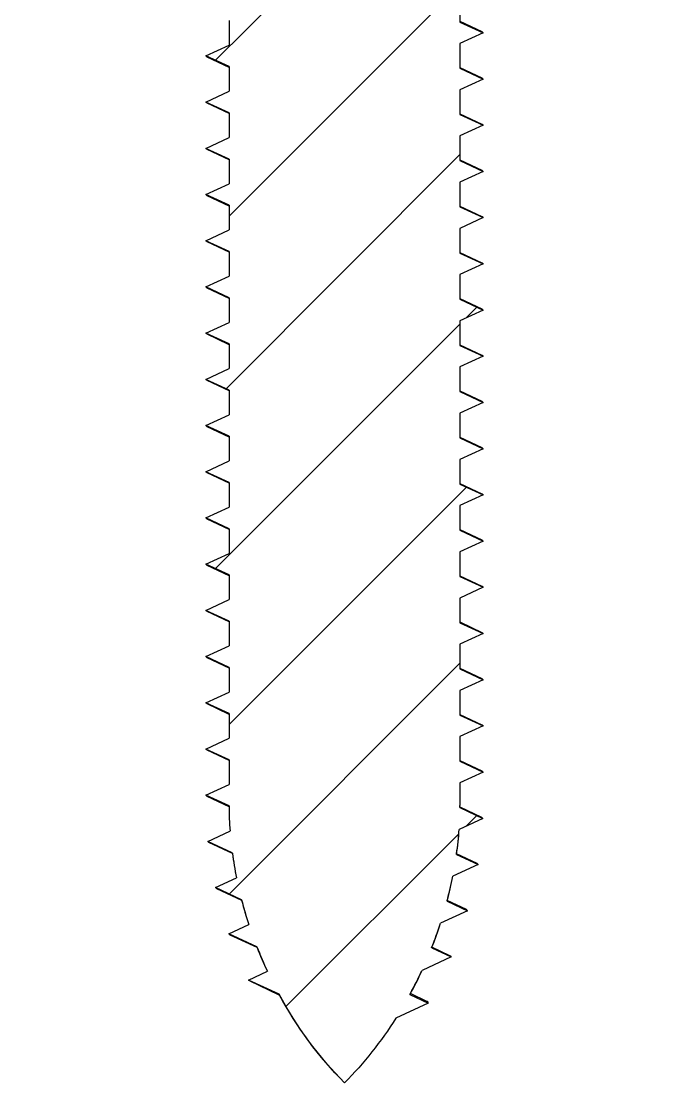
# Model space of a CAD drawing. Header units: millimetres. Extents: x 1396 to 1781, y -411 to -144.
# Drawn here: x 1575.36 to 1582.36, y -301.54 to -290.05 of the extents above; entities that cross this region are included whole.
import ezdxf

# ---------------------------------------------------------------- set-up
doc = ezdxf.new("R2010")
doc.units = ezdxf.units.MM

msp = doc.modelspace()

# ---------------------------------------------------------------- hatches: boundary and pattern name
at = {"linetype": 'Continuous'}
h = msp.add_hatch(dxfattribs=at)
h.set_pattern_fill('DEFAULT__2', color=2, scale=1.296802, angle=45, style=0, pattern_type=0)
h.set_pattern_definition([(45, (1419.9685, -387.4478), (-0.916978, 0.916978), [])])
edge = h.paths.add_edge_path()
edge.add_line((1582.262, -281.636), (1580.28, -281.636))
edge.add_line((1580.28, -281.636), (1580.362, -281.675))
edge.add_line((1580.362, -281.675), (1580.112, -281.791))
edge.add_line((1580.112, -281.791), (1580.112, -282.058))
edge.add_line((1580.112, -282.058), (1580.362, -282.175))
edge.add_line((1580.362, -282.175), (1580.112, -282.291))
edge.add_line((1580.112, -282.291), (1580.112, -282.558))
edge.add_line((1580.112, -282.558), (1580.362, -282.675))
edge.add_line((1580.362, -282.675), (1580.112, -282.791))
edge.add_line((1580.112, -282.791), (1580.112, -283.058))
edge.add_line((1580.112, -283.058), (1580.362, -283.175))
edge.add_line((1580.362, -283.175), (1580.112, -283.291))
edge.add_line((1580.112, -283.291), (1580.112, -283.558))
edge.add_line((1580.112, -283.558), (1580.362, -283.675))
edge.add_line((1580.362, -283.675), (1580.112, -283.791))
edge.add_line((1580.112, -283.791), (1580.112, -284.058))
edge.add_line((1580.112, -284.058), (1580.362, -284.175))
edge.add_line((1580.362, -284.175), (1580.112, -284.291))
edge.add_line((1580.112, -284.291), (1580.112, -284.558))
edge.add_line((1580.112, -284.558), (1580.362, -284.675))
edge.add_line((1580.362, -284.675), (1580.112, -284.791))
edge.add_line((1580.112, -284.791), (1580.112, -285.058))
edge.add_line((1580.112, -285.058), (1580.362, -285.175))
edge.add_line((1580.362, -285.175), (1580.112, -285.291))
edge.add_line((1580.112, -285.291), (1580.112, -285.558))
edge.add_line((1580.112, -285.558), (1580.362, -285.675))
edge.add_line((1580.362, -285.675), (1580.112, -285.791))
edge.add_line((1580.112, -285.791), (1580.112, -286.058))
edge.add_line((1580.112, -286.058), (1580.362, -286.175))
edge.add_line((1580.362, -286.175), (1580.112, -286.291))
edge.add_line((1580.112, -286.291), (1580.112, -286.558))
edge.add_line((1580.112, -286.558), (1580.362, -286.675))
edge.add_line((1580.362, -286.675), (1580.112, -286.791))
edge.add_line((1580.112, -286.791), (1580.112, -287.058))
edge.add_line((1580.112, -287.058), (1580.362, -287.175))
edge.add_line((1580.362, -287.175), (1580.112, -287.291))
edge.add_line((1580.112, -287.291), (1580.112, -287.558))
edge.add_line((1580.112, -287.558), (1580.362, -287.675))
edge.add_line((1580.362, -287.675), (1580.112, -287.791))
edge.add_line((1580.112, -287.791), (1580.112, -288.058))
edge.add_line((1580.112, -288.058), (1580.362, -288.175))
edge.add_line((1580.362, -288.175), (1580.112, -288.291))
edge.add_line((1580.112, -288.291), (1580.112, -288.558))
edge.add_line((1580.112, -288.558), (1580.362, -288.675))
edge.add_line((1580.362, -288.675), (1580.112, -288.791))
edge.add_line((1580.112, -288.791), (1580.112, -289.058))
edge.add_line((1580.112, -289.058), (1580.362, -289.175))
edge.add_line((1580.362, -289.175), (1580.112, -289.291))
edge.add_line((1580.112, -289.291), (1580.112, -289.558))
edge.add_line((1580.112, -289.558), (1580.362, -289.675))
edge.add_line((1580.362, -289.675), (1580.112, -289.791))
edge.add_line((1580.112, -289.791), (1580.112, -290.058))
edge.add_line((1580.112, -290.058), (1580.362, -290.175))
edge.add_line((1580.362, -290.175), (1580.112, -290.291))
edge.add_line((1580.112, -290.291), (1580.112, -290.558))
edge.add_line((1580.112, -290.558), (1580.362, -290.675))
edge.add_line((1580.362, -290.675), (1580.112, -290.791))
edge.add_line((1580.112, -290.791), (1580.112, -291.058))
edge.add_line((1580.112, -291.058), (1580.362, -291.175))
edge.add_line((1580.362, -291.175), (1580.112, -291.291))
edge.add_line((1580.112, -291.291), (1580.112, -291.558))
edge.add_line((1580.112, -291.558), (1580.362, -291.675))
edge.add_line((1580.362, -291.675), (1580.112, -291.791))
edge.add_line((1580.112, -291.791), (1580.112, -292.058))
edge.add_line((1580.112, -292.058), (1580.362, -292.175))
edge.add_line((1580.362, -292.175), (1580.112, -292.291))
edge.add_line((1580.112, -292.291), (1580.112, -292.558))
edge.add_line((1580.112, -292.558), (1580.362, -292.675))
edge.add_line((1580.362, -292.675), (1580.112, -292.791))
edge.add_line((1580.112, -292.791), (1580.112, -293.058))
edge.add_line((1580.112, -293.058), (1580.362, -293.175))
edge.add_line((1580.362, -293.175), (1580.112, -293.291))
edge.add_line((1580.112, -293.291), (1580.112, -293.558))
edge.add_line((1580.112, -293.558), (1580.362, -293.675))
edge.add_line((1580.362, -293.675), (1580.112, -293.791))
edge.add_line((1580.112, -293.791), (1580.112, -294.058))
edge.add_line((1580.112, -294.058), (1580.362, -294.175))
edge.add_line((1580.362, -294.175), (1580.112, -294.291))
edge.add_line((1580.112, -294.291), (1580.112, -294.558))
edge.add_line((1580.112, -294.558), (1580.362, -294.675))
edge.add_line((1580.362, -294.675), (1580.112, -294.791))
edge.add_line((1580.112, -294.791), (1580.112, -295.058))
edge.add_line((1580.112, -295.058), (1580.362, -295.175))
edge.add_line((1580.362, -295.175), (1580.112, -295.291))
edge.add_line((1580.112, -295.291), (1580.112, -295.558))
edge.add_line((1580.112, -295.558), (1580.362, -295.675))
edge.add_line((1580.362, -295.675), (1580.112, -295.791))
edge.add_line((1580.112, -295.791), (1580.112, -296.058))
edge.add_line((1580.112, -296.058), (1580.362, -296.175))
edge.add_line((1580.362, -296.175), (1580.112, -296.291))
edge.add_line((1580.112, -296.291), (1580.112, -296.558))
edge.add_line((1580.112, -296.558), (1580.362, -296.675))
edge.add_line((1580.362, -296.675), (1580.112, -296.791))
edge.add_line((1580.112, -296.791), (1580.112, -297.058))
edge.add_line((1580.112, -297.058), (1580.362, -297.175))
edge.add_line((1580.362, -297.175), (1580.112, -297.291))
edge.add_line((1580.112, -297.291), (1580.112, -297.558))
edge.add_line((1580.112, -297.558), (1580.362, -297.675))
edge.add_line((1580.362, -297.675), (1580.112, -297.791))
edge.add_line((1580.112, -297.791), (1580.112, -298.058))
edge.add_line((1580.112, -298.058), (1580.362, -298.175))
edge.add_line((1580.362, -298.175), (1580.112, -298.291))
edge.add_line((1580.112, -298.291), (1580.112, -298.536))
edge.add_arc((1576.464, -298.536), 3.648, 359.6413, 359.9998)
edge.add_line((1580.112, -298.559), (1580.359, -298.675))
edge.add_line((1580.359, -298.675), (1580.103, -298.794))
edge.add_arc((1576.14, -298.52), 3.973, 352.1025, 356.0377)
edge.add_line((1580.075, -299.066), (1580.309, -299.175))
edge.add_line((1580.309, -299.175), (1580.035, -299.302))
edge.add_arc((1575.785, -298.461), 4.332, 345.1526, 348.8068)
edge.add_line((1579.973, -299.571), (1580.194, -299.675))
edge.add_line((1580.194, -299.675), (1579.902, -299.811))
edge.add_arc((1575.581, -298.403), 4.544, 338.3864, 341.9517)
edge.add_line((1579.806, -300.077), (1580.016, -300.175))
edge.add_line((1580.016, -300.175), (1579.701, -300.322))
edge.add_arc((1575.576, -298.403), 4.55, 331.3781, 335.0545)
edge.add_line((1579.569, -300.582), (1579.768, -300.675))
edge.add_line((1579.768, -300.675), (1579.419, -300.837))
edge.add_spline(control_points=[(1579.419, -300.837), (1579.257, -301.093), (1579.07, -301.329), (1578.862, -301.536)], knot_values=[0, 0, 0, 0, 1, 1, 1, 1], degree=3, periodic=0)
edge.add_spline(control_points=[(1578.862, -301.536), (1578.586, -301.26), (1578.346, -300.934), (1578.153, -300.579)], knot_values=[0, 0, 0, 0, 1, 1, 1, 1], degree=3, periodic=0)
edge.add_line((1578.153, -300.579), (1577.822, -300.425))
edge.add_line((1577.822, -300.425), (1578.027, -300.329))
edge.add_arc((1582.172, -298.391), 4.576, 201.4632, 205.0563)
edge.add_line((1577.913, -300.066), (1577.611, -299.925))
edge.add_line((1577.611, -299.925), (1577.826, -299.824))
edge.add_arc((1582.063, -298.429), 4.461, 194.6431, 198.2289)
edge.add_line((1577.747, -299.556), (1577.465, -299.425))
edge.add_line((1577.465, -299.425), (1577.692, -299.319))
edge.add_arc((1581.776, -298.494), 4.166, 187.6488, 191.4188)
edge.add_line((1577.647, -299.048), (1577.382, -298.925))
edge.add_line((1577.382, -298.925), (1577.622, -298.812))
edge.add_arc((1581.372, -298.535), 3.76, 180.0982, 184.2361)
edge.add_line((1577.612, -298.541), (1577.362, -298.425))
edge.add_line((1577.362, -298.425), (1577.612, -298.308))
edge.add_line((1577.612, -298.041), (1577.612, -298.308))
edge.add_line((1577.612, -298.041), (1577.362, -297.925))
edge.add_line((1577.362, -297.925), (1577.612, -297.808))
edge.add_line((1577.612, -297.541), (1577.612, -297.808))
edge.add_line((1577.612, -297.541), (1577.362, -297.425))
edge.add_line((1577.362, -297.425), (1577.612, -297.308))
edge.add_line((1577.612, -297.041), (1577.612, -297.308))
edge.add_line((1577.612, -297.041), (1577.362, -296.925))
edge.add_line((1577.362, -296.925), (1577.612, -296.808))
edge.add_line((1577.612, -296.541), (1577.612, -296.808))
edge.add_line((1577.612, -296.541), (1577.362, -296.425))
edge.add_line((1577.362, -296.425), (1577.612, -296.308))
edge.add_line((1577.612, -296.041), (1577.612, -296.308))
edge.add_line((1577.612, -296.041), (1577.362, -295.925))
edge.add_line((1577.362, -295.925), (1577.612, -295.808))
edge.add_line((1577.612, -295.541), (1577.612, -295.808))
edge.add_line((1577.612, -295.541), (1577.362, -295.425))
edge.add_line((1577.362, -295.425), (1577.612, -295.308))
edge.add_line((1577.612, -295.041), (1577.612, -295.308))
edge.add_line((1577.612, -295.041), (1577.362, -294.925))
edge.add_line((1577.362, -294.925), (1577.612, -294.808))
edge.add_line((1577.612, -294.541), (1577.612, -294.808))
edge.add_line((1577.612, -294.541), (1577.362, -294.425))
edge.add_line((1577.362, -294.425), (1577.612, -294.308))
edge.add_line((1577.612, -294.041), (1577.612, -294.308))
edge.add_line((1577.612, -294.041), (1577.362, -293.925))
edge.add_line((1577.362, -293.925), (1577.612, -293.808))
edge.add_line((1577.612, -293.541), (1577.612, -293.808))
edge.add_line((1577.612, -293.541), (1577.362, -293.425))
edge.add_line((1577.362, -293.425), (1577.612, -293.308))
edge.add_line((1577.612, -293.041), (1577.612, -293.308))
edge.add_line((1577.612, -293.041), (1577.362, -292.925))
edge.add_line((1577.362, -292.925), (1577.612, -292.808))
edge.add_line((1577.612, -292.541), (1577.612, -292.808))
edge.add_line((1577.612, -292.541), (1577.362, -292.425))
edge.add_line((1577.362, -292.425), (1577.612, -292.308))
edge.add_line((1577.612, -292.041), (1577.612, -292.308))
edge.add_line((1577.612, -292.041), (1577.362, -291.925))
edge.add_line((1577.362, -291.925), (1577.612, -291.808))
edge.add_line((1577.612, -291.541), (1577.612, -291.808))
edge.add_line((1577.612, -291.541), (1577.362, -291.425))
edge.add_line((1577.362, -291.425), (1577.612, -291.308))
edge.add_line((1577.612, -291.041), (1577.612, -291.308))
edge.add_line((1577.612, -291.041), (1577.362, -290.925))
edge.add_line((1577.362, -290.925), (1577.612, -290.808))
edge.add_line((1577.612, -290.541), (1577.612, -290.808))
edge.add_line((1577.612, -290.541), (1577.362, -290.425))
edge.add_line((1577.362, -290.425), (1577.612, -290.308))
edge.add_line((1577.612, -290.041), (1577.612, -290.308))
edge.add_line((1577.612, -290.041), (1577.362, -289.925))
edge.add_line((1577.362, -289.925), (1577.612, -289.808))
edge.add_line((1577.612, -289.541), (1577.612, -289.808))
edge.add_line((1577.612, -289.541), (1577.362, -289.425))
edge.add_line((1577.362, -289.425), (1577.612, -289.308))
edge.add_line((1577.612, -289.041), (1577.612, -289.308))
edge.add_line((1577.612, -289.041), (1577.362, -288.925))
edge.add_line((1577.362, -288.925), (1577.612, -288.808))
edge.add_line((1577.612, -288.541), (1577.612, -288.808))
edge.add_line((1577.612, -288.541), (1577.362, -288.425))
edge.add_line((1577.362, -288.425), (1577.612, -288.308))
edge.add_line((1577.612, -288.041), (1577.612, -288.308))
edge.add_line((1577.612, -288.041), (1577.362, -287.925))
edge.add_line((1577.362, -287.925), (1577.612, -287.808))
edge.add_line((1577.612, -287.541), (1577.612, -287.808))
edge.add_line((1577.612, -287.541), (1577.362, -287.425))
edge.add_line((1577.362, -287.425), (1577.612, -287.308))
edge.add_line((1577.612, -287.041), (1577.612, -287.308))
edge.add_line((1577.612, -287.041), (1577.362, -286.925))
edge.add_line((1577.362, -286.925), (1577.612, -286.808))
edge.add_line((1577.612, -286.541), (1577.612, -286.808))
edge.add_line((1577.612, -286.541), (1577.362, -286.425))
edge.add_line((1577.362, -286.425), (1577.612, -286.308))
edge.add_line((1577.612, -286.041), (1577.612, -286.308))
edge.add_line((1577.612, -286.041), (1577.362, -285.925))
edge.add_line((1577.362, -285.925), (1577.612, -285.808))
edge.add_line((1577.612, -285.541), (1577.612, -285.808))
edge.add_line((1577.612, -285.541), (1577.362, -285.425))
edge.add_line((1577.362, -285.425), (1577.612, -285.308))
edge.add_line((1577.612, -285.041), (1577.612, -285.308))
edge.add_line((1577.612, -285.041), (1577.362, -284.925))
edge.add_line((1577.362, -284.925), (1577.612, -284.808))
edge.add_line((1577.612, -284.541), (1577.612, -284.808))
edge.add_line((1577.612, -284.541), (1577.362, -284.425))
edge.add_line((1577.362, -284.425), (1577.612, -284.308))
edge.add_line((1577.612, -284.041), (1577.612, -284.308))
edge.add_line((1577.612, -284.041), (1577.362, -283.925))
edge.add_line((1577.362, -283.925), (1577.612, -283.808))
edge.add_line((1577.612, -283.541), (1577.612, -283.808))
edge.add_line((1577.612, -283.541), (1577.362, -283.425))
edge.add_line((1577.362, -283.425), (1577.612, -283.308))
edge.add_line((1577.612, -283.041), (1577.612, -283.308))
edge.add_line((1577.612, -283.041), (1577.362, -282.925))
edge.add_line((1577.362, -282.925), (1577.612, -282.808))
edge.add_line((1577.612, -282.541), (1577.612, -282.808))
edge.add_line((1577.612, -282.541), (1577.362, -282.425))
edge.add_line((1577.362, -282.425), (1577.612, -282.308))
edge.add_line((1577.612, -282.041), (1577.612, -282.308))
edge.add_line((1577.612, -282.041), (1577.362, -281.925))
edge.add_line((1577.362, -281.925), (1577.612, -281.808))
edge.add_line((1577.612, -281.636), (1577.612, -281.808))
edge.add_line((1577.612, -281.636), (1575.462, -281.636))
edge.add_spline(control_points=[(1575.362, -281.536), (1575.362, -281.595), (1575.403, -281.636), (1575.462, -281.636)], knot_values=[0, 0, 0, 0, 1, 1, 1, 1], weights=[1, 0.804738, 0.804738, 1], degree=3, periodic=0)
edge.add_line((1575.362, -281.236), (1575.362, -281.536))
edge.add_spline(control_points=[(1575.462, -281.136), (1575.403, -281.136), (1575.362, -281.178), (1575.362, -281.236)], knot_values=[0, 0, 0, 0, 1, 1, 1, 1], weights=[1, 0.804738, 0.804738, 1], degree=3, periodic=0)
edge.add_line((1576.09, -281.136), (1575.462, -281.136))
edge.add_spline(control_points=[(1576.09, -281.136), (1576.168, -281.136), (1576.24, -281.108), (1576.296, -281.055)], knot_values=[0, 0, 0, 0, 1, 1, 1, 1], weights=[1, 0.952986, 0.952986, 1], degree=3, periodic=0)
edge.add_spline(control_points=[(1576.501, -280.875), (1576.43, -280.933), (1576.362, -280.992), (1576.296, -281.055)], knot_values=[0, 0, 0, 0, 1, 1, 1, 1], weights=[1, 0.999558, 0.999558, 1], degree=3, periodic=0)
edge.add_spline(control_points=[(1576.501, -280.875), (1577.248, -281.192), (1578.101, -281.336), (1578.861, -281.336)], knot_values=[0, 0, 0, 0, 1, 1, 1, 1], degree=3, periodic=0)
edge.add_spline(control_points=[(1578.863, -281.336), (1579.623, -281.336), (1580.476, -281.192), (1581.223, -280.875)], knot_values=[0, 0, 0, 0, 1, 1, 1, 1], degree=3, periodic=0)
edge.add_spline(control_points=[(1581.223, -280.875), (1581.293, -280.933), (1581.362, -280.992), (1581.428, -281.055)], knot_values=[0, 0, 0, 0, 1, 1, 1, 1], weights=[1, 0.999558, 0.999558, 1], degree=3, periodic=0)
edge.add_spline(control_points=[(1581.634, -281.136), (1581.556, -281.136), (1581.484, -281.108), (1581.428, -281.055)], knot_values=[0, 0, 0, 0, 1, 1, 1, 1], weights=[1, 0.952986, 0.952986, 1], degree=3, periodic=0)
edge.add_line((1582.262, -281.136), (1581.634, -281.136))
edge.add_spline(control_points=[(1582.262, -281.136), (1582.32, -281.136), (1582.362, -281.178), (1582.362, -281.236)], knot_values=[0, 0, 0, 0, 1, 1, 1, 1], weights=[1, 0.804738, 0.804738, 1], degree=3, periodic=0)
edge.add_line((1582.362, -281.236), (1582.362, -281.536))
edge.add_spline(control_points=[(1582.362, -281.536), (1582.362, -281.595), (1582.32, -281.636), (1582.262, -281.636)], knot_values=[0, 0, 0, 0, 1, 1, 1, 1], weights=[1, 0.804738, 0.804738, 1], degree=3, periodic=0)

# ---------------------------------------------------------------- linework, layer by layer
at = {"color": 7, "linetype": 'Continuous'}
for p, q in [((1580.112, -289.791), (1580.112, -290.058)), ((1580.112, -289.791), (1580.112, -290.058)), ((1577.612, -290.041), (1577.612, -290.308)), ((1577.612, -290.041), (1577.612, -290.308)), ((1580.112, -290.058), (1580.362, -290.175)), ((1580.112, -290.058), (1580.362, -290.175)), ((1580.352, -290.166), (1580.114, -290.054)), ((1580.362, -290.175), (1580.112, -290.291)), ((1580.362, -290.175), (1580.112, -290.291)), ((1580.362, -290.175), (1580.352, -290.166)), ((1577.362, -290.425), (1577.612, -290.308)), ((1577.362, -290.425), (1577.612, -290.308)), ((1580.112, -290.291), (1580.112, -290.558)), ((1580.112, -290.291), (1580.112, -290.558)), ((1577.372, -290.434), (1577.362, -290.425)), ((1577.612, -290.541), (1577.362, -290.425)), ((1577.612, -290.541), (1577.362, -290.425)), ((1577.372, -290.434), (1577.61, -290.546)), ((1577.612, -290.541), (1577.612, -290.808)), ((1577.612, -290.541), (1577.612, -290.808)), ((1580.112, -290.558), (1580.362, -290.675)), ((1580.112, -290.558), (1580.362, -290.675)), ((1580.352, -290.666), (1580.114, -290.554)), ((1580.362, -290.675), (1580.112, -290.791)), ((1580.362, -290.675), (1580.112, -290.791)), ((1580.362, -290.675), (1580.352, -290.666)), ((1577.362, -290.925), (1577.612, -290.808)), ((1577.362, -290.925), (1577.612, -290.808)), ((1580.112, -290.791), (1580.112, -291.058)), ((1580.112, -290.791), (1580.112, -291.058)), ((1577.372, -290.934), (1577.362, -290.925)), ((1577.612, -291.041), (1577.362, -290.925)), ((1577.612, -291.041), (1577.362, -290.925)), ((1577.372, -290.934), (1577.61, -291.046)), ((1577.612, -291.041), (1577.612, -291.308)), ((1577.612, -291.041), (1577.612, -291.308)), ((1580.112, -291.058), (1580.362, -291.175)), ((1580.112, -291.058), (1580.362, -291.175)), ((1580.352, -291.166), (1580.114, -291.054)), ((1580.362, -291.175), (1580.112, -291.291)), ((1580.362, -291.175), (1580.112, -291.291)), ((1580.362, -291.175), (1580.352, -291.166)), ((1580.112, -291.291), (1580.112, -291.558)), ((1580.112, -291.291), (1580.112, -291.558)), ((1577.362, -291.425), (1577.612, -291.308)), ((1577.362, -291.425), (1577.612, -291.308)), ((1577.372, -291.434), (1577.362, -291.425)), ((1577.612, -291.541), (1577.362, -291.425)), ((1577.612, -291.541), (1577.362, -291.425)), ((1577.372, -291.434), (1577.61, -291.546)), ((1577.612, -291.541), (1577.612, -291.808)), ((1577.612, -291.541), (1577.612, -291.808)), ((1580.112, -291.558), (1580.362, -291.675)), ((1580.112, -291.558), (1580.362, -291.675)), ((1580.352, -291.666), (1580.114, -291.554)), ((1580.362, -291.675), (1580.112, -291.791)), ((1580.362, -291.675), (1580.112, -291.791)), ((1580.362, -291.675), (1580.352, -291.666)), ((1577.362, -291.925), (1577.612, -291.808)), ((1577.362, -291.925), (1577.612, -291.808)), ((1580.112, -291.791), (1580.112, -292.058)), ((1580.112, -291.791), (1580.112, -292.058)), ((1577.372, -291.934), (1577.362, -291.925)), ((1577.612, -292.041), (1577.362, -291.925)), ((1577.612, -292.041), (1577.362, -291.925)), ((1577.372, -291.934), (1577.61, -292.046)), ((1577.612, -292.041), (1577.612, -292.308)), ((1577.612, -292.041), (1577.612, -292.308)), ((1580.112, -292.058), (1580.362, -292.175)), ((1580.112, -292.058), (1580.362, -292.175)), ((1580.352, -292.166), (1580.114, -292.054)), ((1580.362, -292.175), (1580.112, -292.291)), ((1580.362, -292.175), (1580.112, -292.291)), ((1580.362, -292.175), (1580.352, -292.166)), ((1577.362, -292.425), (1577.612, -292.308)), ((1577.362, -292.425), (1577.612, -292.308)), ((1580.112, -292.291), (1580.112, -292.558)), ((1580.112, -292.291), (1580.112, -292.558)), ((1577.372, -292.434), (1577.362, -292.425)), ((1577.612, -292.541), (1577.362, -292.425)), ((1577.612, -292.541), (1577.362, -292.425)), ((1577.372, -292.434), (1577.61, -292.546)), ((1577.612, -292.541), (1577.612, -292.808)), ((1577.612, -292.541), (1577.612, -292.808)), ((1580.112, -292.558), (1580.362, -292.675)), ((1580.112, -292.558), (1580.362, -292.675)), ((1580.352, -292.666), (1580.114, -292.554)), ((1580.362, -292.675), (1580.112, -292.791)), ((1580.362, -292.675), (1580.112, -292.791)), ((1580.362, -292.675), (1580.352, -292.666)), ((1580.112, -292.791), (1580.112, -293.058)), ((1580.112, -292.791), (1580.112, -293.058)), ((1577.362, -292.925), (1577.612, -292.808)), ((1577.362, -292.925), (1577.612, -292.808)), ((1577.372, -292.934), (1577.362, -292.925)), ((1577.612, -293.041), (1577.362, -292.925)), ((1577.612, -293.041), (1577.362, -292.925)), ((1577.372, -292.934), (1577.61, -293.046)), ((1577.612, -293.041), (1577.612, -293.308)), ((1577.612, -293.041), (1577.612, -293.308)), ((1580.112, -293.058), (1580.362, -293.175)), ((1580.112, -293.058), (1580.362, -293.175)), ((1580.352, -293.166), (1580.114, -293.054)), ((1580.362, -293.175), (1580.112, -293.291)), ((1580.362, -293.175), (1580.112, -293.291)), ((1580.362, -293.175), (1580.352, -293.166)), ((1577.362, -293.425), (1577.612, -293.308)), ((1577.362, -293.425), (1577.612, -293.308)), ((1580.112, -293.291), (1580.112, -293.558)), ((1580.112, -293.291), (1580.112, -293.558)), ((1577.372, -293.434), (1577.362, -293.425)), ((1577.612, -293.541), (1577.362, -293.425)), ((1577.612, -293.541), (1577.362, -293.425)), ((1577.372, -293.434), (1577.61, -293.546)), ((1577.612, -293.541), (1577.612, -293.808)), ((1577.612, -293.541), (1577.612, -293.808)), ((1580.112, -293.558), (1580.362, -293.675)), ((1580.112, -293.558), (1580.362, -293.675)), ((1580.352, -293.666), (1580.114, -293.554)), ((1580.362, -293.675), (1580.112, -293.791)), ((1580.362, -293.675), (1580.112, -293.791)), ((1580.362, -293.675), (1580.352, -293.666)), ((1577.362, -293.925), (1577.612, -293.808)), ((1577.362, -293.925), (1577.612, -293.808)), ((1580.112, -293.791), (1580.112, -294.058)), ((1580.112, -293.791), (1580.112, -294.058)), ((1577.372, -293.934), (1577.362, -293.925)), ((1577.612, -294.041), (1577.362, -293.925)), ((1577.612, -294.041), (1577.362, -293.925)), ((1577.372, -293.934), (1577.61, -294.046)), ((1577.612, -294.041), (1577.612, -294.308)), ((1577.612, -294.041), (1577.612, -294.308)), ((1580.112, -294.058), (1580.362, -294.175)), ((1580.112, -294.058), (1580.362, -294.175)), ((1580.352, -294.166), (1580.114, -294.054)), ((1580.362, -294.175), (1580.112, -294.291)), ((1580.362, -294.175), (1580.112, -294.291)), ((1580.362, -294.175), (1580.352, -294.166)), ((1577.362, -294.425), (1577.612, -294.308)), ((1577.362, -294.425), (1577.612, -294.308)), ((1580.112, -294.291), (1580.112, -294.558)), ((1580.112, -294.291), (1580.112, -294.558)), ((1577.372, -294.434), (1577.362, -294.425)), ((1577.612, -294.541), (1577.362, -294.425)), ((1577.612, -294.541), (1577.362, -294.425)), ((1577.372, -294.434), (1577.61, -294.546)), ((1577.612, -294.541), (1577.612, -294.808)), ((1577.612, -294.541), (1577.612, -294.808)), ((1580.112, -294.558), (1580.362, -294.675)), ((1580.112, -294.558), (1580.362, -294.675)), ((1580.352, -294.666), (1580.114, -294.554)), ((1580.362, -294.675), (1580.112, -294.791)), ((1580.362, -294.675), (1580.112, -294.791)), ((1580.362, -294.675), (1580.352, -294.666)), ((1577.362, -294.925), (1577.612, -294.808)), ((1577.362, -294.925), (1577.612, -294.808)), ((1580.112, -294.791), (1580.112, -295.058)), ((1580.112, -294.791), (1580.112, -295.058)), ((1577.372, -294.934), (1577.362, -294.925)), ((1577.612, -295.041), (1577.362, -294.925)), ((1577.612, -295.041), (1577.362, -294.925)), ((1577.372, -294.934), (1577.61, -295.046)), ((1577.612, -295.041), (1577.612, -295.308)), ((1577.612, -295.041), (1577.612, -295.308)), ((1580.112, -295.058), (1580.362, -295.175)), ((1580.112, -295.058), (1580.362, -295.175)), ((1580.352, -295.166), (1580.114, -295.054)), ((1580.362, -295.175), (1580.112, -295.291)), ((1580.362, -295.175), (1580.112, -295.291)), ((1580.362, -295.175), (1580.352, -295.166)), ((1577.362, -295.425), (1577.612, -295.308)), ((1577.362, -295.425), (1577.612, -295.308)), ((1580.112, -295.291), (1580.112, -295.558)), ((1580.112, -295.291), (1580.112, -295.558)), ((1577.372, -295.434), (1577.362, -295.425)), ((1577.612, -295.541), (1577.362, -295.425)), ((1577.612, -295.541), (1577.362, -295.425)), ((1577.372, -295.434), (1577.61, -295.546)), ((1577.612, -295.541), (1577.612, -295.808)), ((1577.612, -295.541), (1577.612, -295.808)), ((1580.112, -295.558), (1580.362, -295.675)), ((1580.112, -295.558), (1580.362, -295.675)), ((1580.352, -295.666), (1580.114, -295.554)), ((1580.362, -295.675), (1580.352, -295.666)), ((1580.362, -295.675), (1580.112, -295.791)), ((1580.362, -295.675), (1580.112, -295.791)), ((1577.362, -295.925), (1577.612, -295.808)), ((1577.362, -295.925), (1577.612, -295.808)), ((1580.112, -295.791), (1580.112, -296.058)), ((1580.112, -295.791), (1580.112, -296.058)), ((1577.372, -295.934), (1577.362, -295.925)), ((1577.612, -296.041), (1577.362, -295.925)), ((1577.612, -296.041), (1577.362, -295.925)), ((1577.372, -295.934), (1577.61, -296.046)), ((1577.612, -296.041), (1577.612, -296.308)), ((1577.612, -296.041), (1577.612, -296.308)), ((1580.112, -296.058), (1580.362, -296.175)), ((1580.112, -296.058), (1580.362, -296.175)), ((1580.352, -296.166), (1580.114, -296.054)), ((1580.362, -296.175), (1580.112, -296.291)), ((1580.362, -296.175), (1580.112, -296.291)), ((1580.362, -296.175), (1580.352, -296.166)), ((1577.362, -296.425), (1577.612, -296.308)), ((1577.362, -296.425), (1577.612, -296.308)), ((1580.112, -296.291), (1580.112, -296.558)), ((1580.112, -296.291), (1580.112, -296.558)), ((1577.372, -296.434), (1577.362, -296.425)), ((1577.612, -296.541), (1577.362, -296.425)), ((1577.612, -296.541), (1577.362, -296.425)), ((1577.372, -296.434), (1577.61, -296.546)), ((1577.612, -296.541), (1577.612, -296.808)), ((1577.612, -296.541), (1577.612, -296.808)), ((1580.112, -296.558), (1580.362, -296.675)), ((1580.112, -296.558), (1580.362, -296.675)), ((1580.352, -296.666), (1580.114, -296.554)), ((1580.362, -296.675), (1580.112, -296.791)), ((1580.362, -296.675), (1580.112, -296.791)), ((1577.362, -296.925), (1577.612, -296.808)), ((1577.362, -296.925), (1577.612, -296.808)), ((1580.112, -296.791), (1580.112, -297.058)), ((1580.112, -296.791), (1580.112, -297.058)), ((1577.372, -296.934), (1577.362, -296.925)), ((1577.612, -297.041), (1577.362, -296.925)), ((1577.612, -297.041), (1577.362, -296.925)), ((1577.372, -296.934), (1577.61, -297.046)), ((1577.612, -297.041), (1577.612, -297.308)), ((1577.612, -297.041), (1577.612, -297.308)), ((1580.112, -297.058), (1580.362, -297.175)), ((1580.112, -297.058), (1580.362, -297.175)), ((1580.352, -297.166), (1580.114, -297.054)), ((1580.362, -297.175), (1580.112, -297.291)), ((1580.362, -297.175), (1580.112, -297.291)), ((1580.362, -297.175), (1580.352, -297.166)), ((1577.362, -297.425), (1577.612, -297.308)), ((1577.362, -297.425), (1577.612, -297.308)), ((1580.112, -297.291), (1580.112, -297.558)), ((1580.112, -297.291), (1580.112, -297.558)), ((1577.372, -297.434), (1577.362, -297.425)), ((1577.612, -297.541), (1577.362, -297.425)), ((1577.612, -297.541), (1577.362, -297.425)), ((1577.372, -297.434), (1577.61, -297.546)), ((1577.612, -297.541), (1577.612, -297.808)), ((1577.612, -297.541), (1577.612, -297.808)), ((1580.112, -297.558), (1580.362, -297.675)), ((1580.112, -297.558), (1580.362, -297.675)), ((1580.352, -297.666), (1580.114, -297.554)), ((1580.362, -297.675), (1580.112, -297.791)), ((1580.362, -297.675), (1580.112, -297.791)), ((1580.362, -297.675), (1580.352, -297.666)), ((1577.362, -297.925), (1577.612, -297.808)), ((1577.362, -297.925), (1577.612, -297.808)), ((1580.112, -297.791), (1580.112, -298.058)), ((1580.112, -297.791), (1580.112, -298.058)), ((1577.372, -297.934), (1577.362, -297.925)), ((1577.612, -298.041), (1577.362, -297.925)), ((1577.612, -298.041), (1577.362, -297.925)), ((1577.372, -297.934), (1577.61, -298.046)), ((1577.612, -298.041), (1577.612, -298.308)), ((1577.612, -298.041), (1577.612, -298.308)), ((1580.112, -298.058), (1580.362, -298.175)), ((1580.112, -298.058), (1580.362, -298.175)), ((1580.352, -298.166), (1580.114, -298.054)), ((1580.362, -298.175), (1580.112, -298.291)), ((1580.362, -298.175), (1580.112, -298.291)), ((1580.362, -298.175), (1580.352, -298.166)), ((1577.362, -298.425), (1577.612, -298.308)), ((1577.362, -298.425), (1577.612, -298.308)), ((1580.112, -298.291), (1580.112, -298.536)), ((1580.112, -298.291), (1580.112, -298.536)), ((1577.372, -298.434), (1577.362, -298.425)), ((1577.612, -298.541), (1577.362, -298.425)), ((1577.612, -298.541), (1577.362, -298.425)), ((1577.372, -298.434), (1577.61, -298.546)), ((1577.612, -298.547), (1577.612, -298.541)), ((1580.112, -298.554), (1580.112, -298.559)), ((1580.112, -298.559), (1580.359, -298.675)), ((1580.112, -298.559), (1580.359, -298.675)), ((1580.35, -298.665), (1580.114, -298.555)), ((1580.359, -298.675), (1580.103, -298.794)), ((1580.359, -298.675), (1580.103, -298.794)), ((1580.359, -298.675), (1580.35, -298.665)), ((1577.382, -298.925), (1577.622, -298.812)), ((1577.382, -298.925), (1577.622, -298.812)), ((1577.391, -298.933), (1577.382, -298.925)), ((1577.647, -299.048), (1577.382, -298.925)), ((1577.647, -299.048), (1577.382, -298.925)), ((1577.391, -298.933), (1577.645, -299.052)), ((1577.647, -299.054), (1577.647, -299.048)), ((1580.076, -299.059), (1580.075, -299.066)), ((1580.299, -299.165), (1580.075, -299.059)), ((1580.075, -299.066), (1580.309, -299.175)), ((1580.075, -299.066), (1580.309, -299.175)), ((1580.309, -299.175), (1580.035, -299.302)), ((1580.309, -299.175), (1580.035, -299.302)), ((1580.309, -299.175), (1580.299, -299.165)), ((1577.465, -299.425), (1577.692, -299.319)), ((1577.465, -299.425), (1577.692, -299.319)), ((1577.475, -299.433), (1577.465, -299.425)), ((1577.747, -299.556), (1577.465, -299.425)), ((1577.747, -299.556), (1577.465, -299.425)), ((1577.475, -299.433), (1577.745, -299.56)), ((1577.749, -299.562), (1577.747, -299.556)), ((1579.975, -299.564), (1579.973, -299.571)), ((1579.973, -299.571), (1580.194, -299.675)), ((1579.973, -299.571), (1580.194, -299.675)), ((1580.184, -299.663), (1579.974, -299.564)), ((1580.194, -299.675), (1579.902, -299.811)), ((1580.194, -299.675), (1579.902, -299.811)), ((1580.194, -299.675), (1580.184, -299.663)), ((1577.611, -299.925), (1577.826, -299.824)), ((1577.611, -299.925), (1577.826, -299.824)), ((1577.622, -299.934), (1577.611, -299.925)), ((1577.913, -300.066), (1577.611, -299.925)), ((1577.913, -300.066), (1577.611, -299.925)), ((1577.622, -299.934), (1577.911, -300.07)), ((1577.916, -300.072), (1577.913, -300.066)), ((1579.806, -300.077), (1580.016, -300.175)), ((1579.806, -300.077), (1580.016, -300.175)), ((1580.004, -300.161), (1579.809, -300.068)), ((1580.016, -300.175), (1579.701, -300.322)), ((1580.016, -300.175), (1579.701, -300.322)), ((1580.016, -300.175), (1580.004, -300.161)), ((1577.822, -300.425), (1578.027, -300.329)), ((1577.822, -300.425), (1578.027, -300.329)), ((1577.836, -300.435), (1577.822, -300.425)), ((1578.153, -300.579), (1577.822, -300.425)), ((1578.153, -300.579), (1577.822, -300.425)), ((1577.836, -300.435), (1578.15, -300.583)), ((1579.569, -300.582), (1579.768, -300.675)), ((1579.569, -300.582), (1579.768, -300.675)), ((1579.584, -300.575), (1579.575, -300.57)), ((1579.754, -300.656), (1579.584, -300.575)), ((1579.768, -300.675), (1579.419, -300.837)), ((1579.768, -300.675), (1579.419, -300.837))]:
    msp.add_line(p, q, dxfattribs=at)
for centre, radius, start, end in [((1576.467, -298.536), 3.645, 359.7285, 359.9999), ((1576.464, -298.536), 3.648, 359.6413, 359.9998), ((1581.372, -298.535), 3.76, 180.0982, 184.2361), ((1581.374, -298.535), 3.762, 180.1829, 184.2353), ((1576.14, -298.52), 3.973, 352.1025, 356.0377), ((1576.142, -298.52), 3.97, 352.1893, 356.0385), ((1581.776, -298.494), 4.166, 187.6488, 191.4188), ((1581.778, -298.493), 4.168, 187.7252, 191.4182), ((1575.785, -298.461), 4.332, 345.1526, 348.8068), ((1575.787, -298.462), 4.33, 345.2465, 348.8074), ((1582.063, -298.429), 4.461, 194.6431, 198.2289), ((1582.064, -298.428), 4.462, 194.7176, 198.2286), ((1575.581, -298.403), 4.544, 338.3864, 341.9517), ((1575.582, -298.403), 4.543, 338.5014, 341.9519), ((1582.172, -298.391), 4.576, 201.4632, 205.0563), ((1582.172, -298.391), 4.576, 201.546, 205.0563), ((1575.559, -298.394), 4.568, 338.39, 338.5048), ((1575.576, -298.403), 4.55, 331.3781, 335.0545), ((1575.574, -298.402), 4.551, 331.5475, 335.0541), ((1582.117, -298.42), 4.514, 208.574, 208.6902), ((1575.605, -298.419), 4.516, 331.3736, 331.5435)]:
    msp.add_arc(centre, radius, start, end, dxfattribs=at)
for points, start_tangent, end_tangent in [([(1580.362, -296.675), (1580.354, -296.667), (1580.352, -296.666)], (0, 1), (-0.900806, 0.434221)), ([(1578.862, -301.536), (1578.153, -300.579)], (-0.707097, 0.707117), (-0.478294, 0.8782)), ([(1578.862, -301.536), (1578.157, -300.587)], (-0.707097, 0.707117), (-0.480073, 0.877228)), ([(1579.768, -300.675), (1579.757, -300.658), (1579.754, -300.656)], (0.499867, 0.866102), (-0.841169, 0.540772)), ([(1579.419, -300.837), (1578.862, -301.536)], (-0.536286, -0.844036), (-0.7071, -0.707114)), ([(1579.419, -300.837), (1578.862, -301.536)], (-0.536286, -0.844036), (-0.7071, -0.707114))]:
    msp.add_spline(points, degree=3, dxfattribs=dict(at, start_tangent=start_tangent, end_tangent=end_tangent))

doc.saveas('drawing.dxf')
